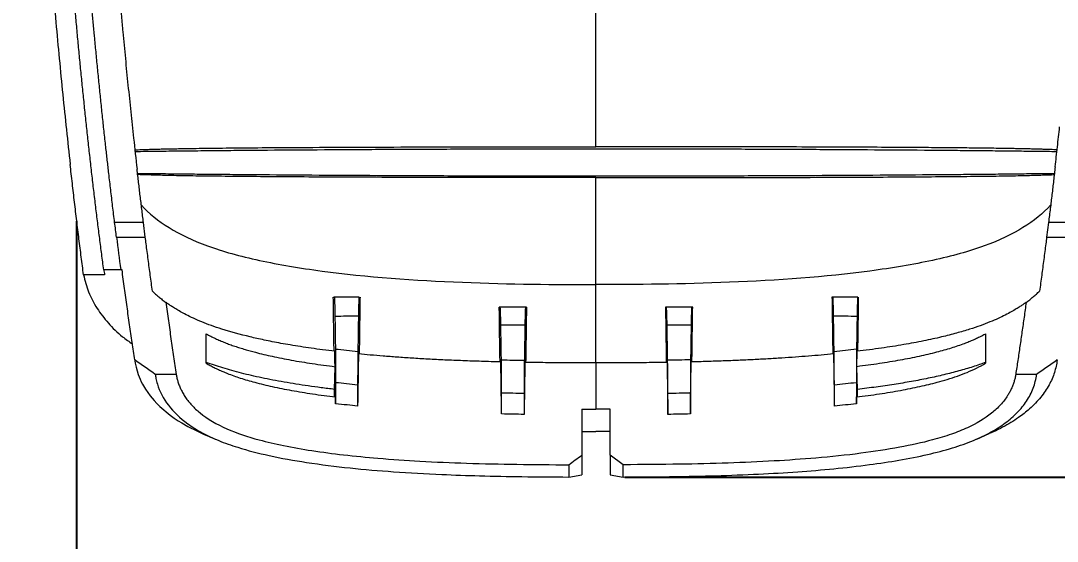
# Model space of a CAD drawing. Header units: inches. Extents: x 1631 to 3663, y 1126 to 1454.
# Drawn here: x 1882.42 to 1922.32, y 1239.83 to 1259.85 of the extents above; entities that cross this region are included whole.
import ezdxf

# ---------------------------------------------------------------- set-up
doc = ezdxf.new("R2010")
doc.units = ezdxf.units.IN
doc.header["$LTSCALE"] = 15
doc.styles.get("Standard").update_dxf_attribs({"font": 'txt', "bigfont": 'gbcbig.shx'})
doc.dimstyles.new('3', dxfattribs={"dimtxt": 3, "dimasz": 1, "dimexe": 0.18, "dimexo": 0.0625, "dimgap": 0.09, "dimtad": 0, "dimdsep": 46, "dimtxsty": 'Standard', "dimcen": 1, "dimclrd": 3, "dimclre": 3, "dimadec": 0, "dimazin": 2, "dimtfac": 1, "dimtofl": 0, "dimtmove": 0, "dimatfit": 3, "dimfxl": 1, "dimtolj": 1, "dimtzin": 0, "dimarcsym": 0})

# ---------------------------------------------------------------- blocks, each defined once
blk = doc.blocks.new('*D283')
at = {"color": 3, "lineweight": -2}
for p, q in [((1924.803, 1254.262), (1924.803, 1236.376)), ((1884.569, 1252.136), (1884.569, 1236.376)), ((1885.569, 1236.556), (1898.846, 1236.556)), ((1923.803, 1236.556), (1910.526, 1236.556))]:
    blk.add_line(p, q, dxfattribs=at)
at = {"color": 3}
for points in [[(1885.569, 1236.722), (1885.569, 1236.389), (1884.569, 1236.556)], [(1923.803, 1236.722), (1923.803, 1236.389), (1924.803, 1236.556)]]:
    blk.add_solid(points, dxfattribs=at)
at = {"layer": 'Defpoints', "color": 0}
for p in [(1924.803, 1254.324), (1884.569, 1252.198), (1924.803, 1236.556)]:
    blk.add_point(p, dxfattribs=at)
at = {"color": 0, "insert": (1904.686, 1236.556), "char_height": 3, "attachment_point": 5}
blk.add_mtext('\\A1;40.23', dxfattribs=at)
blk = doc.blocks.new('*D284')
at = {"color": 3, "lineweight": -2}
for p, q in [((1904.625, 1385.134), (1940.936, 1385.134)), ((1940.756, 1384.134), (1940.756, 1320.806)), ((1940.756, 1243.298), (1940.756, 1306.626)), ((1905.675, 1242.298), (1940.936, 1242.298))]:
    blk.add_line(p, q, dxfattribs=at)
at = {"color": 3}
for points in [[(1940.59, 1384.134), (1940.923, 1384.134), (1940.756, 1385.134)], [(1940.59, 1243.298), (1940.923, 1243.298), (1940.756, 1242.298)]]:
    blk.add_solid(points, dxfattribs=at)
at = {"layer": 'Defpoints', "color": 0}
for p in [(1904.563, 1385.134), (1940.756, 1385.134), (1905.613, 1242.298)]:
    blk.add_point(p, dxfattribs=at)
at = {"color": 0, "insert": (1940.756, 1313.716), "char_height": 3, "attachment_point": 5, "rotation": 90}
blk.add_mtext('\\A1;142.84', dxfattribs=at)

msp = doc.modelspace()

# ---------------------------------------------------------------- linework, layer by layer
at = {"color": 7, "linetype": 'Continuous', "lineweight": 15}
for p, q in [((1887.143, 1252.089), (1886.034, 1252.089)), ((1887.214, 1251.522), (1887.143, 1252.089)), ((1921.982, 1252.089), (1921.911, 1251.522)), ((1923.091, 1252.089), (1921.982, 1252.089)), ((1886.105, 1251.522), (1887.214, 1251.522)), ((1921.911, 1251.522), (1923.02, 1251.522)), ((1886.267, 1250.273), (1885.612, 1250.273)), ((1886.318, 1250.273), (1886.267, 1250.273)), ((1885.646, 1250.075), (1884.836, 1250.075)), ((1894.451, 1249.218), (1894.484, 1249.218)), ((1913.68, 1249.218), (1913.647, 1249.218)), ((1900.874, 1248.827), (1900.839, 1248.827)), ((1901.887, 1248.827), (1901.852, 1248.827)), ((1907.273, 1248.827), (1907.238, 1248.827)), ((1908.286, 1248.827), (1908.252, 1248.827)), ((1914.607, 1246.542), (1914.616, 1247.133)), ((1894.496, 1245.669), (1894.518, 1246.542)), ((1914.629, 1245.669), (1914.607, 1246.542)), ((1888.405, 1246.245), (1887.599, 1246.245)), ((1921.526, 1246.245), (1920.72, 1246.245)), ((1894.501, 1245.382), (1894.496, 1245.669)), ((1900.93, 1244.723), (1900.93, 1245.541)), ((1901.796, 1245.523), (1901.795, 1244.706)), ((1907.33, 1244.706), (1907.33, 1245.523)), ((1908.195, 1245.541), (1908.195, 1244.723)), ((1914.585, 1245.116), (1914.589, 1245.377)), ((1914.625, 1245.382), (1914.629, 1245.669)), ((1919.224, 1243.759), (1919.704, 1243.967)), ((1904.013, 1243.137), (1904.013, 1242.379)), ((1905.613, 1242.77), (1905.113, 1243.137)), ((1905.113, 1243.137), (1905.113, 1242.379)), ((1903.513, 1242.77), (1903.513, 1242.298)), ((1905.613, 1242.298), (1905.613, 1242.77)), ((1903.513, 1242.298), (1904.013, 1242.379)), ((1905.113, 1242.379), (1905.613, 1242.298))]:
    msp.add_line(p, q, dxfattribs=at)
at = {"color": 7, "linetype": 'Continuous', "lineweight": 15, "flags": 128}
msp.add_lwpolyline([(1886.806, 1246.8), (1886.806, 1246.8), (1886.806, 1246.8), (1886.806, 1246.8), (1886.806, 1246.8), (1886.806, 1246.8), (1886.807, 1246.8), (1886.807, 1246.8), (1886.807, 1246.8), (1886.807, 1246.799), (1886.807, 1246.792), (1886.81, 1246.768), (1886.825, 1246.673), (1886.856, 1246.525), (1886.895, 1246.381), (1886.941, 1246.239), (1886.975, 1246.15), (1887.014, 1246.057), (1887.059, 1245.962), (1887.109, 1245.864), (1887.22, 1245.675), (1887.4, 1245.421), (1887.553, 1245.238), (1887.663, 1245.12), (1887.708, 1245.075), (1887.724, 1245.059), (1887.724, 1245.059), (1887.724, 1245.059), (1887.724, 1245.059), (1887.724, 1245.058), (1887.725, 1245.058), (1887.731, 1245.052), (1887.776, 1245.008), (1888.175, 1244.673), (1888.322, 1244.568), (1888.476, 1244.465), (1888.617, 1244.377), (1888.848, 1244.245), (1889.221, 1244.057), (1889.43, 1243.965)], dxfattribs=at)
at = {"color": 7, "linetype": 'Continuous', "lineweight": 15}
for points, knots in [([(1883.835, 1349.214), (1883.388, 1341.278), (1883.055, 1333.321), (1882.708, 1321.373), (1882.618, 1317.388), (1882.487, 1309.415), (1882.446, 1305.427), (1882.421, 1299.424), (1882.418, 1297.42), (1882.426, 1293.401), (1882.436, 1291.386), (1882.476, 1287.354), (1882.506, 1285.336), (1882.569, 1282.307), (1882.593, 1281.295), (1882.648, 1279.281), (1882.68, 1278.277), (1882.784, 1275.278), (1882.868, 1273.294), (1883.069, 1269.364), (1883.185, 1267.419), (1883.453, 1263.571), (1883.603, 1261.668), (1883.856, 1258.852), (1883.945, 1257.926), (1884.128, 1256.104), (1884.224, 1255.207), (1884.322, 1254.324)], [0, 0, 0, 0, 0.25, 0.25, 0.375, 0.375, 0.5, 0.5, 0.5625, 0.5625, 0.625, 0.625, 0.6875, 0.6875, 0.71875, 0.71875, 0.75, 0.75, 0.8125, 0.8125, 0.875, 0.875, 0.9375, 0.9375, 0.96875, 0.96875, 1, 1, 1, 1]), ([(1885.085, 1254.592), (1885.062, 1254.802), (1885.015, 1255.222), (1884.946, 1255.857), (1884.879, 1256.493), (1884.813, 1257.131), (1884.749, 1257.772), (1884.686, 1258.415), (1884.624, 1259.061), (1884.565, 1259.71), (1884.506, 1260.36), (1884.449, 1261.013), (1884.394, 1261.668), (1884.34, 1262.324), (1884.287, 1262.981), (1884.236, 1263.639), (1884.14, 1264.91), (1884.008, 1266.813), (1883.851, 1269.372), (1883.713, 1271.964), (1883.576, 1274.96), (1883.45, 1278.401), (1883.344, 1282.274), (1883.27, 1286.265), (1883.215, 1291.023), (1883.197, 1295.778), (1883.203, 1300.458), (1883.226, 1304.835), (1883.274, 1309.672), (1883.354, 1314.959), (1883.464, 1320.232), (1883.598, 1325.326), (1883.755, 1330.243), (1883.93, 1334.993), (1884.132, 1339.731), (1884.356, 1344.447), (1884.528, 1347.579), (1884.613, 1349.14)], [0, 0, 0, 0, 0.007523, 0.015007, 0.022456, 0.029874, 0.037264, 0.044629, 0.051973, 0.059298, 0.066604, 0.07389, 0.081155, 0.088398, 0.095618, 0.102813, 0.109985, 0.13712, 0.164355, 0.19167, 0.219097, 0.258465, 0.299115, 0.339705, 0.38269, 0.447367, 0.488232, 0.529308, 0.584817, 0.640392, 0.695832, 0.750987, 0.80095, 0.850952, 0.900877, 0.950602, 1, 1, 1, 1]), ([(1885.693, 1254.994), (1885.671, 1255.195), (1885.627, 1255.597), (1885.562, 1256.204), (1885.499, 1256.812), (1885.437, 1257.422), (1885.376, 1258.033), (1885.317, 1258.645), (1885.244, 1259.413), (1885.159, 1260.344), (1885.063, 1261.445), (1884.97, 1262.564), (1884.911, 1263.321), (1884.882, 1263.701)], [0, 0, 0, 0, 0.072695, 0.145009, 0.216956, 0.288551, 0.359807, 0.430741, 0.501365, 0.624745, 0.748926, 0.873986, 1, 1, 1, 1]), ([(1885.985, 1263.701), (1886.001, 1263.492), (1886.034, 1263.074), (1886.084, 1262.452), (1886.134, 1261.836), (1886.186, 1261.225), (1886.239, 1260.62), (1886.293, 1260.02), (1886.361, 1259.277), (1886.445, 1258.391), (1886.547, 1257.365), (1886.653, 1256.343), (1886.726, 1255.67), (1886.762, 1255.333)], [0, 0, 0, 0, 0.07231, 0.144311, 0.216015, 0.287435, 0.358585, 0.429479, 0.500129, 0.623798, 0.748285, 0.873662, 1, 1, 1, 1]), ([(1904.563, 1255.003), (1904.563, 1255.848), (1904.563, 1256.716), (1904.563, 1258.511), (1904.563, 1259.437), (1904.563, 1260.393)], [0, 0, 0, 0, 0.5, 0.5, 1, 1, 1, 1]), ([(1922.239, 1254.235), (1922.268, 1254.487), (1922.326, 1254.992), (1922.382, 1255.505), (1922.41, 1255.762)], [0, 0, 0, 0, 0.499016, 1, 1, 1, 1]), ([(1885.809, 1253.968), (1885.79, 1254.139), (1885.751, 1254.479), (1885.712, 1254.823), (1885.693, 1254.994)], [0, 0, 0, 0, 0.501834, 1, 1, 1, 1]), ([(1886.814, 1254.882), (1886.854, 1254.884), (1886.934, 1254.887), (1887.067, 1254.892), (1887.211, 1254.898), (1887.368, 1254.903), (1887.538, 1254.908), (1887.722, 1254.913), (1887.921, 1254.917), (1888.136, 1254.922), (1888.368, 1254.926), (1888.805, 1254.934), (1889.529, 1254.946), (1890.628, 1254.958), (1892.015, 1254.969), (1893.715, 1254.979), (1895.726, 1254.988), (1897.739, 1254.995), (1899.696, 1254.999), (1901.42, 1255.002), (1903.05, 1255.002), (1904.055, 1255.003), (1904.563, 1255.003)], [0, 0, 0, 0, 0.015776, 0.031677, 0.04772, 0.063927, 0.080324, 0.096942, 0.113815, 0.130987, 0.148513, 0.166475, 0.225332, 0.289535, 0.359409, 0.45424, 0.557726, 0.667661, 0.757736, 0.85064, 0.924507, 1, 1, 1, 1]), ([(1886.817, 1254.822), (1886.96, 1254.824), (1887.246, 1254.828), (1887.681, 1254.833), (1888.121, 1254.838), (1888.565, 1254.843), (1889.014, 1254.848), (1889.467, 1254.853), (1889.925, 1254.857), (1890.388, 1254.862), (1891.4, 1254.871), (1892.996, 1254.884), (1895.222, 1254.898), (1897.506, 1254.91), (1900.608, 1254.921), (1904.562, 1254.926), (1908.517, 1254.921), (1911.619, 1254.91), (1913.902, 1254.898), (1916.129, 1254.884), (1917.852, 1254.87), (1919.109, 1254.858), (1919.932, 1254.85), (1920.74, 1254.841), (1921.534, 1254.832), (1922.05, 1254.826), (1922.308, 1254.822)], [0, 0, 0, 0, 0.013967, 0.02791, 0.041833, 0.055741, 0.069639, 0.08353, 0.097419, 0.11131, 0.125207, 0.187745, 0.250242, 0.312687, 0.37519, 0.499999, 0.624807, 0.687297, 0.749756, 0.81224, 0.874794, 0.8998, 0.924799, 0.949815, 0.974874, 1, 1, 1, 1]), ([(1922.311, 1254.882), (1922.271, 1254.883), (1922.192, 1254.887), (1922.061, 1254.892), (1921.923, 1254.897), (1921.776, 1254.902), (1921.62, 1254.906), (1921.456, 1254.911), (1921.283, 1254.915), (1921.102, 1254.919), (1920.912, 1254.923), (1920.714, 1254.927), (1920.352, 1254.934), (1919.774, 1254.942), (1918.971, 1254.952), (1918.121, 1254.961), (1916.675, 1254.972), (1914.388, 1254.985), (1911.937, 1254.994), (1909.994, 1254.998), (1908.701, 1255), (1907.362, 1255.002), (1905.978, 1255.003), (1905.039, 1255.003), (1904.563, 1255.003)], [0, 0, 0, 0, 0.015808, 0.031421, 0.046858, 0.06214, 0.077286, 0.092318, 0.107257, 0.122124, 0.136941, 0.151732, 0.166518, 0.214681, 0.26585, 0.311215, 0.359515, 0.503061, 0.667496, 0.729763, 0.794089, 0.860535, 0.929156, 1, 1, 1, 1]), ([(1885.612, 1250.273), (1885.586, 1250.471), (1885.534, 1250.867), (1885.457, 1251.468), (1885.381, 1252.076), (1885.306, 1252.692), (1885.231, 1253.317), (1885.158, 1253.95), (1885.109, 1254.377), (1885.085, 1254.592)], [0, 0, 0, 0, 0.1408607, 0.2823016, 0.4243696, 0.567116, 0.710596, 0.8548692, 1, 1, 1, 1]), ([(1884.836, 1250.075), (1884.807, 1250.303), (1884.748, 1250.76), (1884.66, 1251.454), (1884.574, 1252.157), (1884.489, 1252.869), (1884.405, 1253.591), (1884.35, 1254.079), (1884.322, 1254.324)], [0, 0, 0, 0, 0.165123, 0.33076, 0.496983, 0.663873, 0.831514, 1, 1, 1, 1]), ([(1887.143, 1252.089), (1887.122, 1252.26), (1887.08, 1252.6), (1887.017, 1253.113), (1886.957, 1253.624), (1886.917, 1253.967), (1886.897, 1254.137)], [0, 0, 0, 0, 0.253401, 0.504515, 0.753372, 1, 1, 1, 1]), ([(1922.239, 1254.235), (1922.219, 1254.056), (1922.177, 1253.697), (1922.114, 1253.162), (1922.049, 1252.624), (1922.005, 1252.268), (1921.982, 1252.089)], [0, 0, 0, 0, 0.246536, 0.49536, 0.746504, 1, 1, 1, 1]), ([(1886.034, 1252.089), (1886.009, 1252.298), (1885.957, 1252.714), (1885.882, 1253.34), (1885.834, 1253.76), (1885.809, 1253.968)], [0, 0, 0, 0, 0.337035, 0.670349, 1, 1, 1, 1]), ([(1886.917, 1253.98), (1887.059, 1253.978), (1887.344, 1253.974), (1887.777, 1253.969), (1888.214, 1253.964), (1888.657, 1253.959), (1889.103, 1253.954), (1889.555, 1253.95), (1890.011, 1253.945), (1890.472, 1253.941), (1891.48, 1253.932), (1893.068, 1253.919), (1895.281, 1253.905), (1897.551, 1253.893), (1900.634, 1253.883), (1904.563, 1253.877), (1908.492, 1253.883), (1911.574, 1253.893), (1913.844, 1253.905), (1916.058, 1253.919), (1917.773, 1253.933), (1919.024, 1253.944), (1919.844, 1253.952), (1920.648, 1253.961), (1921.438, 1253.97), (1921.952, 1253.976), (1922.208, 1253.98)], [0, 0, 0, 0, 0.01395, 0.027881, 0.041796, 0.055699, 0.069596, 0.08349, 0.097386, 0.111288, 0.1252, 0.187748, 0.250239, 0.312685, 0.375191, 0.500005, 0.624818, 0.68731, 0.74977, 0.812245, 0.874807, 0.899835, 0.924843, 0.949857, 0.974901, 1, 1, 1, 1]), ([(1904.563, 1253.813), (1904.309, 1253.813), (1903.802, 1253.813), (1903.046, 1253.813), (1902.301, 1253.814), (1901.189, 1253.815), (1899.728, 1253.816), (1897.438, 1253.821), (1894.826, 1253.829), (1892.415, 1253.843), (1890.728, 1253.858), (1889.631, 1253.87), (1888.849, 1253.88), (1888.317, 1253.891), (1887.96, 1253.899), (1887.644, 1253.907), (1887.368, 1253.915), (1887.124, 1253.922), (1886.987, 1253.928), (1886.919, 1253.931)], [0, 0, 0, 0, 0.0380993, 0.0760798, 0.1135214, 0.1500723, 0.2432161, 0.333456, 0.4961416, 0.6416196, 0.7119982, 0.7763987, 0.8351867, 0.8645632, 0.8929055, 0.9204739, 0.94743, 0.9739035, 1, 1, 1, 1]), ([(1904.563, 1253.813), (1904.816, 1253.813), (1905.323, 1253.813), (1906.078, 1253.813), (1906.823, 1253.814), (1907.934, 1253.815), (1909.394, 1253.816), (1911.685, 1253.821), (1914.298, 1253.829), (1916.71, 1253.843), (1918.398, 1253.858), (1919.495, 1253.87), (1920.277, 1253.88), (1920.809, 1253.891), (1921.166, 1253.899), (1921.481, 1253.907), (1921.758, 1253.915), (1922.001, 1253.922), (1922.138, 1253.928), (1922.206, 1253.931)], [0, 0, 0, 0, 0.038096, 0.076056, 0.113456, 0.149945, 0.243084, 0.333228, 0.496082, 0.64168, 0.712063, 0.776462, 0.835247, 0.864614, 0.892947, 0.920506, 0.947452, 0.973915, 1, 1, 1, 1]), ([(1887.061, 1252.752), (1887.353, 1252.439), (1887.706, 1252.151), (1888.55, 1251.629), (1889.037, 1251.395), (1889.903, 1251.082), (1890.213, 1250.983), (1890.879, 1250.798), (1891.234, 1250.711), (1892.35, 1250.47), (1893.162, 1250.334), (1895.723, 1249.994), (1897.596, 1249.862), (1901.246, 1249.714), (1903.026, 1249.697), (1904.563, 1249.697)], [0, 0, 0, 0, 0.125, 0.125, 0.25, 0.25, 0.3125, 0.3125, 0.375, 0.375, 0.5, 0.5, 0.75, 0.75, 1, 1, 1, 1]), ([(1922.064, 1252.752), (1921.773, 1252.439), (1921.419, 1252.151), (1920.576, 1251.629), (1920.089, 1251.395), (1919.223, 1251.082), (1918.912, 1250.983), (1918.246, 1250.798), (1917.891, 1250.711), (1916.776, 1250.47), (1915.963, 1250.334), (1913.402, 1249.994), (1911.529, 1249.862), (1907.879, 1249.714), (1906.099, 1249.697), (1904.563, 1249.697)], [0, 0, 0, 0, 0.125, 0.125, 0.25, 0.25, 0.3125, 0.3125, 0.375, 0.375, 0.5, 0.5, 0.75, 0.75, 1, 1, 1, 1]), ([(1887.489, 1249.446), (1887.461, 1249.65), (1887.406, 1250.054), (1887.325, 1250.662), (1887.272, 1251.069), (1887.246, 1251.271)], [0, 0, 0, 0, 0.337911, 0.67123, 1, 1, 1, 1]), ([(1921.879, 1251.271), (1921.853, 1251.069), (1921.8, 1250.662), (1921.719, 1250.054), (1921.664, 1249.65), (1921.637, 1249.446)], [0, 0, 0, 0, 0.32881, 0.662129, 1, 1, 1, 1]), ([(1885.612, 1250.273), (1885.617, 1250.24), (1885.627, 1250.174), (1885.64, 1250.108), (1885.646, 1250.075)], [0, 0, 0, 0, 0.501344, 1, 1, 1, 1]), ([(1886.806, 1246.8), (1886.773, 1247.024), (1886.706, 1247.473), (1886.608, 1248.157), (1886.51, 1248.851), (1886.414, 1249.556), (1886.35, 1250.033), (1886.318, 1250.273)], [0, 0, 0, 0, 0.197088, 0.39558, 0.595524, 0.796975, 1, 1, 1, 1]), ([(1884.836, 1250.075), (1884.892, 1249.854), (1885.001, 1249.416), (1885.33, 1248.793), (1885.773, 1248.217), (1886.234, 1247.758), (1886.589, 1247.509), (1886.719, 1247.418)], [0, 0, 0, 0, 0.230694, 0.456632, 0.669589, 0.879453, 1, 1, 1, 1]), ([(1887.489, 1249.446), (1887.528, 1249.409), (1887.608, 1249.333), (1887.734, 1249.225), (1887.865, 1249.118), (1887.957, 1249.05), (1888.004, 1249.016)], [0, 0, 0, 0, 0.245904, 0.494328, 0.74559, 1, 1, 1, 1]), ([(1921.122, 1249.016), (1921.168, 1249.05), (1921.26, 1249.118), (1921.391, 1249.224), (1921.517, 1249.333), (1921.597, 1249.409), (1921.637, 1249.446)], [0, 0, 0, 0, 0.253865, 0.504945, 0.75355, 1, 1, 1, 1]), ([(1888.004, 1249.016), (1888.036, 1248.781), (1888.102, 1248.311), (1888.202, 1247.614), (1888.303, 1246.925), (1888.371, 1246.472), (1888.405, 1246.245)], [0, 0, 0, 0, 0.251033, 0.501373, 0.751028, 1, 1, 1, 1]), ([(1894.509, 1247.133), (1894.353, 1247.152), (1894.048, 1247.189), (1893.606, 1247.25), (1893.191, 1247.311), (1892.803, 1247.374), (1892.441, 1247.438), (1892.106, 1247.501), (1891.797, 1247.564), (1891.513, 1247.626), (1890.95, 1247.756), (1890.199, 1247.96), (1889.367, 1248.262), (1888.772, 1248.538), (1888.42, 1248.74), (1888.223, 1248.864), (1888.12, 1248.934), (1888.055, 1248.979), (1888.017, 1249.006), (1888.008, 1249.013), (1888.004, 1249.016)], [0, 0, 0, 0, 0.048326, 0.094111, 0.137359, 0.17809, 0.216344, 0.252164, 0.285577, 0.316623, 0.345357, 0.472918, 0.576729, 0.680248, 0.774026, 0.826792, 0.879822, 0.918956, 0.958992, 1, 1, 1, 1]), ([(1894.481, 1247.136), (1894.476, 1247.472), (1894.466, 1248.158), (1894.456, 1248.859), (1894.451, 1249.218)], [0, 0, 0, 0, 0.48905, 1, 1, 1, 1]), ([(1894.484, 1249.218), (1894.485, 1249.217), (1894.487, 1249.215), (1894.489, 1249.2), (1894.493, 1249.164), (1894.497, 1249.104), (1894.5, 1249.013), (1894.504, 1248.911), (1894.508, 1248.774), (1894.51, 1248.634), (1894.512, 1248.534), (1894.512, 1248.487)], [0, 0, 0, 0, 0.071706, 0.155903, 0.252777, 0.419275, 0.503081, 0.646411, 0.777232, 0.895114, 1, 1, 1, 1]), ([(1895.445, 1249.218), (1895.444, 1249.217), (1895.442, 1249.215), (1895.44, 1249.198), (1895.437, 1249.172), (1895.435, 1249.135), (1895.432, 1249.087), (1895.429, 1249.01), (1895.425, 1248.891), (1895.421, 1248.715), (1895.419, 1248.57), (1895.417, 1248.498)], [0, 0, 0, 0, 0.084408, 0.168015, 0.251247, 0.334535, 0.418311, 0.502998, 0.670259, 0.834755, 1, 1, 1, 1]), ([(1895.479, 1249.218), (1895.476, 1249.03), (1895.471, 1248.656), (1895.463, 1248.104), (1895.455, 1247.563), (1895.45, 1247.207), (1895.447, 1247.031)], [0, 0, 0, 0, 0.254518, 0.506071, 0.75459, 1, 1, 1, 1]), ([(1913.647, 1249.218), (1913.649, 1249.042), (1913.654, 1248.685), (1913.662, 1248.145), (1913.67, 1247.591), (1913.676, 1247.22), (1913.678, 1247.031)], [0, 0, 0, 0, 0.2375954, 0.4834457, 0.7375737, 1, 1, 1, 1]), ([(1913.708, 1248.498), (1913.707, 1248.535), (1913.706, 1248.608), (1913.704, 1248.709), (1913.702, 1248.802), (1913.7, 1248.886), (1913.698, 1248.962), (1913.695, 1249.052), (1913.691, 1249.139), (1913.685, 1249.206), (1913.682, 1249.214), (1913.68, 1249.218)], [0, 0, 0, 0, 0.082913, 0.165232, 0.247397, 0.329849, 0.413025, 0.497351, 0.665572, 0.83197, 1, 1, 1, 1]), ([(1914.641, 1249.218), (1914.64, 1249.217), (1914.638, 1249.215), (1914.635, 1249.198), (1914.633, 1249.171), (1914.63, 1249.134), (1914.628, 1249.085), (1914.625, 1249.017), (1914.622, 1248.923), (1914.619, 1248.797), (1914.615, 1248.653), (1914.614, 1248.543), (1914.613, 1248.487)], [0, 0, 0, 0, 0.084437, 0.168066, 0.251316, 0.334625, 0.418428, 0.503153, 0.629048, 0.752826, 0.875973, 1, 1, 1, 1]), ([(1921.122, 1249.016), (1921.119, 1249.014), (1921.114, 1249.011), (1921.097, 1248.998), (1921.071, 1248.98), (1921.038, 1248.956), (1920.995, 1248.927), (1920.945, 1248.893), (1920.885, 1248.854), (1920.816, 1248.81), (1920.659, 1248.713), (1920.344, 1248.534), (1919.74, 1248.254), (1919.079, 1248.016), (1918.433, 1247.826), (1917.842, 1247.675), (1917.16, 1247.526), (1916.387, 1247.383), (1915.532, 1247.248), (1914.929, 1247.172), (1914.616, 1247.133)], [0, 0, 0, 0, 0.026541, 0.052627, 0.078301, 0.103605, 0.128586, 0.15329, 0.177767, 0.202067, 0.22624, 0.324658, 0.423788, 0.529652, 0.590062, 0.655981, 0.731513, 0.81386, 0.903287, 1, 1, 1, 1]), ([(1914.644, 1247.136), (1914.648, 1247.374), (1914.655, 1247.84), (1914.665, 1248.534), (1914.671, 1248.993), (1914.674, 1249.218)], [0, 0, 0, 0, 0.3466293, 0.6799469, 1, 1, 1, 1]), ([(1921.122, 1249.016), (1921.095, 1248.825), (1921.042, 1248.446), (1920.962, 1247.883), (1920.882, 1247.33), (1920.801, 1246.784), (1920.747, 1246.424), (1920.72, 1246.245)], [0, 0, 0, 0, 0.203211, 0.404814, 0.604813, 0.803208, 1, 1, 1, 1]), ([(1900.9, 1248.149), (1900.899, 1248.184), (1900.898, 1248.254), (1900.896, 1248.349), (1900.894, 1248.436), (1900.892, 1248.516), (1900.89, 1248.587), (1900.887, 1248.671), (1900.883, 1248.753), (1900.879, 1248.816), (1900.875, 1248.823), (1900.874, 1248.827)], [0, 0, 0, 0, 0.083786, 0.166832, 0.249559, 0.332391, 0.415751, 0.500052, 0.66752, 0.83304, 1, 1, 1, 1]), ([(1901.852, 1248.827), (1901.852, 1248.826), (1901.85, 1248.824), (1901.847, 1248.809), (1901.845, 1248.785), (1901.843, 1248.75), (1901.84, 1248.706), (1901.837, 1248.634), (1901.834, 1248.522), (1901.83, 1248.356), (1901.827, 1248.22), (1901.826, 1248.152)], [0, 0, 0, 0, 0.083859, 0.166973, 0.249762, 0.332647, 0.41605, 0.500387, 0.667781, 0.833191, 1, 1, 1, 1]), ([(1901.887, 1248.827), (1901.884, 1248.646), (1901.879, 1248.285), (1901.871, 1247.752), (1901.863, 1247.225), (1901.858, 1246.878), (1901.855, 1246.705)], [0, 0, 0, 0, 0.2526796, 0.5036114, 0.7527389, 1, 1, 1, 1]), ([(1907.238, 1248.827), (1907.241, 1248.659), (1907.246, 1248.315), (1907.253, 1247.794), (1907.262, 1247.255), (1907.267, 1246.891), (1907.27, 1246.705)], [0, 0, 0, 0, 0.234595, 0.479448, 0.734578, 1, 1, 1, 1]), ([(1907.299, 1248.153), (1907.298, 1248.187), (1907.297, 1248.257), (1907.296, 1248.352), (1907.294, 1248.439), (1907.292, 1248.518), (1907.289, 1248.589), (1907.286, 1248.673), (1907.283, 1248.754), (1907.278, 1248.816), (1907.275, 1248.823), (1907.273, 1248.827)], [0, 0, 0, 0, 0.083758, 0.166784, 0.249497, 0.332318, 0.415669, 0.499963, 0.667451, 0.833004, 1, 1, 1, 1]), ([(1908.252, 1248.827), (1908.251, 1248.826), (1908.249, 1248.824), (1908.247, 1248.809), (1908.244, 1248.784), (1908.242, 1248.749), (1908.239, 1248.705), (1908.236, 1248.633), (1908.233, 1248.52), (1908.229, 1248.354), (1908.227, 1248.218), (1908.225, 1248.149)], [0, 0, 0, 0, 0.083833, 0.166921, 0.249684, 0.332546, 0.41593, 0.500251, 0.667677, 0.83313, 1, 1, 1, 1]), ([(1908.255, 1246.725), (1908.26, 1247.086), (1908.271, 1247.779), (1908.281, 1248.487), (1908.286, 1248.827)], [0, 0, 0, 0, 0.520358, 1, 1, 1, 1]), ([(1894.512, 1248.487), (1894.516, 1248.269), (1894.522, 1247.841), (1894.529, 1247.418), (1894.532, 1247.209)], [0, 0, 0, 0, 0.5076913, 1, 1, 1, 1]), ([(1895.417, 1248.498), (1895.414, 1248.273), (1895.407, 1247.81), (1895.4, 1247.352), (1895.396, 1247.116)], [0, 0, 0, 0, 0.486088, 1, 1, 1, 1]), ([(1900.9, 1248.149), (1901.025, 1248.149), (1901.334, 1248.149), (1901.643, 1248.151), (1901.826, 1248.152)], [0, 0, 0, 0, 0.4068566, 1, 1, 1, 1]), ([(1900.921, 1246.805), (1900.917, 1247.036), (1900.91, 1247.482), (1900.903, 1247.933), (1900.9, 1248.149)], [0, 0, 0, 0, 0.519012, 1, 1, 1, 1]), ([(1901.826, 1248.152), (1901.823, 1247.933), (1901.816, 1247.476), (1901.809, 1247.023), (1901.805, 1246.787)], [0, 0, 0, 0, 0.479614, 1, 1, 1, 1]), ([(1907.32, 1246.787), (1907.317, 1247.023), (1907.31, 1247.476), (1907.302, 1247.933), (1907.299, 1248.153)], [0, 0, 0, 0, 0.520393, 1, 1, 1, 1]), ([(1907.299, 1248.153), (1907.493, 1248.152), (1907.802, 1248.15), (1908.111, 1248.149), (1908.225, 1248.149)], [0, 0, 0, 0, 0.628184, 1, 1, 1, 1]), ([(1908.225, 1248.149), (1908.222, 1247.933), (1908.215, 1247.483), (1908.208, 1247.036), (1908.204, 1246.805)], [0, 0, 0, 0, 0.4809904, 1, 1, 1, 1]), ([(1913.729, 1247.117), (1913.725, 1247.352), (1913.718, 1247.81), (1913.711, 1248.273), (1913.708, 1248.498)], [0, 0, 0, 0, 0.5139218, 1, 1, 1, 1]), ([(1914.613, 1248.487), (1914.61, 1248.278), (1914.603, 1247.85), (1914.597, 1247.427), (1914.593, 1247.21)], [0, 0, 0, 0, 0.48798, 1, 1, 1, 1]), ([(1889.563, 1247.802), (1889.62, 1247.771), (1889.733, 1247.71), (1889.91, 1247.625), (1890.091, 1247.544), (1890.277, 1247.468), (1890.466, 1247.396), (1890.659, 1247.328), (1890.855, 1247.265), (1891.052, 1247.205), (1891.251, 1247.148), (1891.597, 1247.055), (1892.121, 1246.932), (1892.852, 1246.788), (1893.658, 1246.655), (1894.225, 1246.581), (1894.518, 1246.542)], [0, 0, 0, 0, 0.042884, 0.085156, 0.127, 0.168566, 0.209962, 0.251224, 0.292307, 0.333143, 0.373649, 0.413728, 0.54185, 0.682782, 0.835721, 1, 1, 1, 1]), ([(1889.563, 1246.674), (1889.563, 1246.858), (1889.563, 1247.23), (1889.563, 1247.61), (1889.563, 1247.802)], [0, 0, 0, 0, 0.493651, 1, 1, 1, 1]), ([(1919.563, 1247.802), (1919.512, 1247.775), (1919.411, 1247.72), (1919.252, 1247.643), (1919.088, 1247.567), (1918.917, 1247.495), (1918.639, 1247.386), (1918.228, 1247.247), (1917.649, 1247.084), (1916.992, 1246.929), (1916.257, 1246.785), (1915.456, 1246.653), (1914.896, 1246.58), (1914.607, 1246.542)], [0, 0, 0, 0, 0.037906, 0.07604, 0.114454, 0.153202, 0.192335, 0.298798, 0.413733, 0.545287, 0.686558, 0.838005, 1, 1, 1, 1]), ([(1919.563, 1247.802), (1919.563, 1247.612), (1919.563, 1247.233), (1919.563, 1246.86), (1919.563, 1246.674)], [0, 0, 0, 0, 0.499211, 1, 1, 1, 1]), ([(1894.532, 1247.209), (1894.532, 1247.174), (1894.533, 1247.104), (1894.535, 1246.99), (1894.536, 1246.872), (1894.537, 1246.748), (1894.538, 1246.594), (1894.539, 1246.404), (1894.54, 1246.176), (1894.54, 1246.019), (1894.54, 1245.939)], [0, 0, 0, 0, 0.099352, 0.199141, 0.299146, 0.399146, 0.498916, 0.66031, 0.827741, 1, 1, 1, 1]), ([(1895.396, 1247.116), (1895.396, 1247.081), (1895.395, 1247.011), (1895.393, 1246.898), (1895.392, 1246.78), (1895.391, 1246.657), (1895.39, 1246.501), (1895.389, 1246.309), (1895.388, 1246.081), (1895.388, 1245.927), (1895.387, 1245.849)], [0, 0, 0, 0, 0.100076, 0.199511, 0.298808, 0.398474, 0.499009, 0.666271, 0.832488, 1, 1, 1, 1]), ([(1895.419, 1247.034), (1895.415, 1246.807), (1895.408, 1246.355), (1895.398, 1245.686), (1895.391, 1245.246), (1895.387, 1245.027)], [0, 0, 0, 0, 0.337236, 0.670647, 1, 1, 1, 1]), ([(1900.899, 1246.725), (1900.649, 1246.731), (1900.16, 1246.744), (1899.441, 1246.769), (1898.755, 1246.797), (1898.104, 1246.83), (1897.49, 1246.867), (1896.916, 1246.905), (1896.381, 1246.947), (1895.886, 1246.989), (1895.57, 1247.019), (1895.419, 1247.034)], [0, 0, 0, 0, 0.135955, 0.26673, 0.391702, 0.510397, 0.622441, 0.727547, 0.825544, 0.916359, 1, 1, 1, 1]), ([(1913.707, 1247.034), (1913.549, 1247.019), (1913.229, 1246.988), (1912.74, 1246.946), (1912.234, 1246.908), (1911.711, 1246.872), (1911.171, 1246.839), (1910.614, 1246.81), (1910.041, 1246.783), (1909.451, 1246.76), (1908.844, 1246.74), (1908.434, 1246.73), (1908.227, 1246.724)], [0, 0, 0, 0, 0.086972, 0.176797, 0.269495, 0.365082, 0.463571, 0.564976, 0.669311, 0.776587, 0.886813, 1, 1, 1, 1]), ([(1913.707, 1247.034), (1913.71, 1246.82), (1913.717, 1246.382), (1913.727, 1245.713), (1913.734, 1245.26), (1913.738, 1245.027)], [0, 0, 0, 0, 0.317103, 0.650432, 1, 1, 1, 1]), ([(1913.738, 1245.849), (1913.738, 1245.896), (1913.738, 1245.989), (1913.737, 1246.127), (1913.737, 1246.263), (1913.736, 1246.397), (1913.735, 1246.558), (1913.734, 1246.741), (1913.732, 1246.939), (1913.73, 1247.057), (1913.729, 1247.117)], [0, 0, 0, 0, 0.1006748, 0.2006137, 0.3003192, 0.4002968, 0.5010484, 0.6679215, 0.8334564, 1, 1, 1, 1]), ([(1914.593, 1247.21), (1914.593, 1247.174), (1914.592, 1247.104), (1914.591, 1246.99), (1914.589, 1246.872), (1914.588, 1246.749), (1914.587, 1246.592), (1914.586, 1246.4), (1914.585, 1246.172), (1914.585, 1246.017), (1914.585, 1245.939)], [0, 0, 0, 0, 0.10004, 0.199438, 0.298698, 0.398329, 0.498833, 0.666041, 0.832318, 1, 1, 1, 1]), ([(1894.496, 1245.669), (1894.325, 1245.69), (1893.988, 1245.73), (1893.494, 1245.798), (1893.019, 1245.869), (1892.561, 1245.945), (1892.122, 1246.025), (1891.702, 1246.11), (1891.299, 1246.198), (1890.916, 1246.292), (1890.55, 1246.389), (1890.203, 1246.491), (1889.874, 1246.596), (1889.665, 1246.672), (1889.563, 1246.709)], [0, 0, 0, 0, 0.099046, 0.195019, 0.287969, 0.377954, 0.465034, 0.549278, 0.630761, 0.709566, 0.785786, 0.859521, 0.930885, 1, 1, 1, 1]), ([(1889.563, 1246.674), (1889.612, 1246.645), (1889.711, 1246.589), (1889.867, 1246.508), (1890.029, 1246.43), (1890.198, 1246.355), (1890.472, 1246.242), (1890.878, 1246.098), (1891.456, 1245.93), (1892.116, 1245.771), (1892.859, 1245.623), (1893.672, 1245.489), (1894.242, 1245.415), (1894.536, 1245.377)], [0, 0, 0, 0, 0.037891, 0.075949, 0.114233, 0.152799, 0.191704, 0.297372, 0.411312, 0.542646, 0.684212, 0.836525, 1, 1, 1, 1]), ([(1900.93, 1244.723), (1900.925, 1245.051), (1900.914, 1245.715), (1900.904, 1246.385), (1900.899, 1246.725)], [0, 0, 0, 0, 0.4939, 1, 1, 1, 1]), ([(1900.93, 1245.541), (1900.93, 1245.587), (1900.93, 1245.68), (1900.929, 1245.818), (1900.929, 1245.953), (1900.928, 1246.087), (1900.927, 1246.248), (1900.926, 1246.43), (1900.924, 1246.628), (1900.922, 1246.746), (1900.921, 1246.805)], [0, 0, 0, 0, 0.1003, 0.199975, 0.299514, 0.399409, 0.500146, 0.667296, 0.833154, 1, 1, 1, 1]), ([(1901.827, 1246.706), (1901.822, 1246.37), (1901.811, 1245.7), (1901.8, 1245.037), (1901.795, 1244.706)], [0, 0, 0, 0, 0.50154, 1, 1, 1, 1]), ([(1901.805, 1246.787), (1901.804, 1246.752), (1901.803, 1246.682), (1901.802, 1246.569), (1901.8, 1246.452), (1901.799, 1246.329), (1901.798, 1246.173), (1901.797, 1245.982), (1901.796, 1245.755), (1901.796, 1245.601), (1901.796, 1245.523)], [0, 0, 0, 0, 0.100277, 0.199929, 0.299445, 0.399319, 0.500038, 0.667206, 0.833099, 1, 1, 1, 1]), ([(1904.563, 1246.686), (1904.366, 1246.686), (1903.917, 1246.686), (1903.202, 1246.69), (1902.487, 1246.696), (1902.024, 1246.703), (1901.827, 1246.706)], [0, 0, 0, 0, 0.216116, 0.49203, 0.783696, 1, 1, 1, 1]), ([(1907.298, 1246.706), (1907.035, 1246.702), (1906.468, 1246.694), (1905.556, 1246.687), (1904.908, 1246.686), (1904.563, 1246.686)], [0, 0, 0, 0, 0.28848, 0.621808, 1, 1, 1, 1]), ([(1904.563, 1246.686), (1904.563, 1246.361), (1904.563, 1245.771), (1904.563, 1245.176), (1904.563, 1244.909)], [0.70871395, 0.70871395, 0.70871395, 0.70871395, 0.75987686, 0.80116291, 0.80116291, 0.80116291, 0.80116291]), ([(1907.298, 1246.706), (1907.303, 1246.387), (1907.314, 1245.717), (1907.325, 1245.054), (1907.33, 1244.706)], [0, 0, 0, 0, 0.475581, 1, 1, 1, 1]), ([(1907.33, 1245.523), (1907.329, 1245.57), (1907.329, 1245.662), (1907.329, 1245.8), (1907.329, 1245.936), (1907.328, 1246.07), (1907.327, 1246.23), (1907.325, 1246.412), (1907.323, 1246.61), (1907.321, 1246.728), (1907.32, 1246.787)], [0, 0, 0, 0, 0.1002832, 0.1999395, 0.2994599, 0.3993377, 0.5000605, 0.6672272, 0.8331121, 1, 1, 1, 1]), ([(1908.204, 1246.805), (1908.204, 1246.77), (1908.203, 1246.7), (1908.201, 1246.587), (1908.2, 1246.47), (1908.199, 1246.347), (1908.198, 1246.191), (1908.197, 1246), (1908.196, 1245.772), (1908.195, 1245.618), (1908.195, 1245.541)], [0, 0, 0, 0, 0.100262, 0.199906, 0.29942, 0.399298, 0.500024, 0.667196, 0.833095, 1, 1, 1, 1]), ([(1908.195, 1244.723), (1908.2, 1245.072), (1908.211, 1245.736), (1908.222, 1246.406), (1908.227, 1246.725)], [0, 0, 0, 0, 0.525105, 1, 1, 1, 1]), ([(1914.589, 1245.377), (1914.738, 1245.396), (1915.033, 1245.433), (1915.466, 1245.495), (1915.883, 1245.56), (1916.282, 1245.629), (1916.664, 1245.702), (1917.027, 1245.778), (1917.369, 1245.857), (1917.722, 1245.947), (1918.091, 1246.052), (1918.479, 1246.178), (1918.858, 1246.322), (1919.225, 1246.486), (1919.449, 1246.61), (1919.563, 1246.674)], [0, 0, 0, 0, 0.0827597, 0.1631786, 0.2411121, 0.3164286, 0.3890099, 0.4587115, 0.525341, 0.5887148, 0.6676051, 0.7483866, 0.8304064, 0.9139019, 1, 1, 1, 1]), ([(1919.563, 1246.709), (1919.482, 1246.68), (1919.319, 1246.62), (1919.065, 1246.536), (1918.801, 1246.455), (1918.528, 1246.376), (1918.245, 1246.301), (1917.954, 1246.229), (1917.654, 1246.16), (1917.345, 1246.093), (1917.029, 1246.03), (1916.705, 1245.97), (1916.373, 1245.913), (1916.036, 1245.859), (1915.692, 1245.807), (1915.342, 1245.758), (1914.987, 1245.712), (1914.749, 1245.684), (1914.629, 1245.669)], [0, 0, 0, 0, 0.054469, 0.110038, 0.166721, 0.224529, 0.283465, 0.343526, 0.404707, 0.466996, 0.530379, 0.594821, 0.660261, 0.726633, 0.793865, 0.861887, 0.930624, 1, 1, 1, 1]), ([(1922.319, 1246.8), (1922.29, 1246.639), (1922.231, 1246.314), (1922.053, 1245.915), (1921.862, 1245.601), (1921.688, 1245.367), (1921.486, 1245.138), (1921.208, 1244.872), (1920.803, 1244.552), (1920.326, 1244.263), (1919.934, 1244.067), (1919.754, 1243.99), (1919.699, 1243.967)], [0, 0, 0, 0, 0.147579, 0.297064, 0.372768, 0.449265, 0.526762, 0.605512, 0.729658, 0.883716, 0.964808, 1, 1, 1, 1]), ([(1887.599, 1246.245), (1887.601, 1246.234), (1887.605, 1246.211), (1887.611, 1246.16), (1887.632, 1246.048), (1887.725, 1245.666), (1888.041, 1245.051), (1888.691, 1244.427), (1889.391, 1243.991), (1890.041, 1243.688), (1890.895, 1243.386), (1892.027, 1243.098), (1893.48, 1242.838), (1895.085, 1242.638), (1896.824, 1242.489), (1898.489, 1242.397), (1900.137, 1242.341), (1901.768, 1242.308), (1902.912, 1242.302), (1903.513, 1242.298)], [0, 0, 0, 0, 0.003147, 0.006293, 0.014004, 0.034475, 0.112859, 0.189032, 0.232516, 0.275296, 0.320432, 0.389927, 0.469083, 0.558766, 0.647144, 0.744476, 0.820711, 0.905871, 1, 1, 1, 1]), ([(1888.405, 1246.245), (1888.414, 1246.197), (1888.431, 1246.1), (1888.471, 1245.954), (1888.522, 1245.806), (1888.588, 1245.657), (1888.667, 1245.507), (1888.762, 1245.357), (1888.873, 1245.207), (1889.002, 1245.058), (1889.151, 1244.91), (1889.536, 1244.577), (1890.302, 1244.127), (1891.454, 1243.747), (1892.569, 1243.491), (1893.658, 1243.301), (1894.874, 1243.141), (1896.262, 1243.006), (1897.843, 1242.899), (1899.627, 1242.823), (1901.538, 1242.781), (1902.848, 1242.774), (1903.513, 1242.77)], [0, 0, 0, 0, 0.014283, 0.028865, 0.043736, 0.058893, 0.074332, 0.090055, 0.106081, 0.12246, 0.139261, 0.156569, 0.240451, 0.321536, 0.37842, 0.442491, 0.51268, 0.58788, 0.678935, 0.779962, 0.888296, 1, 1, 1, 1]), ([(1920.72, 1246.245), (1920.712, 1246.198), (1920.695, 1246.103), (1920.657, 1245.963), (1920.61, 1245.826), (1920.553, 1245.691), (1920.486, 1245.558), (1920.363, 1245.35), (1920.151, 1245.074), (1919.682, 1244.638), (1919.037, 1244.251), (1918.233, 1243.931), (1917.367, 1243.67), (1916.202, 1243.417), (1914.696, 1243.189), (1913.078, 1243.022), (1911.371, 1242.905), (1909.623, 1242.828), (1907.685, 1242.783), (1906.338, 1242.775), (1905.613, 1242.77)], [0, 0, 0, 0, 0.014119, 0.028079, 0.041904, 0.055619, 0.069252, 0.082828, 0.120671, 0.157919, 0.233861, 0.276192, 0.322351, 0.398282, 0.485174, 0.583814, 0.674268, 0.773866, 0.878145, 1, 1, 1, 1]), ([(1905.613, 1242.298), (1905.936, 1242.3), (1906.566, 1242.303), (1907.485, 1242.313), (1908.351, 1242.328), (1909.459, 1242.355), (1910.781, 1242.404), (1912.76, 1242.519), (1914.954, 1242.725), (1916.944, 1243.056), (1918.261, 1243.399), (1919.079, 1243.683), (1919.765, 1244.006), (1920.335, 1244.369), (1920.799, 1244.773), (1921.099, 1245.144), (1921.285, 1245.461), (1921.398, 1245.715), (1921.482, 1245.977), (1921.512, 1246.155), (1921.526, 1246.245)], [0, 0, 0, 0, 0.050718, 0.098694, 0.143932, 0.186439, 0.272441, 0.351417, 0.49799, 0.620158, 0.674938, 0.724594, 0.769952, 0.814225, 0.858303, 0.902757, 0.926561, 0.950619, 0.975058, 1, 1, 1, 1]), ([(1894.54, 1245.939), (1894.54, 1245.9), (1894.54, 1245.821), (1894.541, 1245.664), (1894.54, 1245.488), (1894.541, 1245.292), (1894.541, 1245.174), (1894.541, 1245.115)], [0, 0, 0, 0, 0.142928, 0.285856, 0.571524, 0.785727, 1, 1, 1, 1]), ([(1895.387, 1245.849), (1895.387, 1245.81), (1895.387, 1245.732), (1895.387, 1245.575), (1895.387, 1245.399), (1895.387, 1245.203), (1895.387, 1245.086), (1895.387, 1245.027)], [0, 0, 0, 0, 0.142919, 0.285838, 0.571457, 0.785646, 1, 1, 1, 1]), ([(1913.738, 1245.027), (1913.738, 1245.066), (1913.738, 1245.145), (1913.738, 1245.301), (1913.738, 1245.477), (1913.738, 1245.673), (1913.738, 1245.791), (1913.738, 1245.849)], [0, 0, 0, 0, 0.1428734, 0.2857467, 0.5713323, 0.7855248, 1, 1, 1, 1]), ([(1914.585, 1245.939), (1914.585, 1245.9), (1914.585, 1245.821), (1914.585, 1245.665), (1914.585, 1245.488), (1914.585, 1245.292), (1914.585, 1245.174), (1914.585, 1245.116)], [0, 0, 0, 0, 0.142911, 0.285822, 0.571483, 0.785701, 1, 1, 1, 1]), ([(1895.387, 1245.027), (1895.252, 1245.041), (1894.969, 1245.069), (1894.687, 1245.099), (1894.541, 1245.115)], [0, 0, 0, 0, 0.478832, 1, 1, 1, 1]), ([(1904.013, 1244.91), (1904.013, 1244.617), (1904.013, 1244.024), (1904.013, 1243.435), (1904.013, 1243.137)], [0, 0, 0, 0, 0.493857, 1, 1, 1, 1]), ([(1889.426, 1243.965), (1889.506, 1243.93), (1889.666, 1243.861), (1889.827, 1243.791), (1889.907, 1243.756)], [0, 0, 0, 0, 0.499999, 1, 1, 1, 1])]:
    msp.add_open_spline(points, degree=3, knots=knots, dxfattribs=at)
for points in [[(1886.762, 1255.333), (1886.807, 1254.931), (1886.852, 1254.533), (1886.897, 1254.137)], [(1904.563, 1249.697), (1904.563, 1251.042), (1904.563, 1252.4), (1904.563, 1253.813)], [(1886.105, 1251.522), (1886.081, 1251.711), (1886.058, 1251.9), (1886.034, 1252.089)], [(1886.105, 1251.522), (1886.159, 1251.104), (1886.213, 1250.687), (1886.267, 1250.273)], [(1887.247, 1251.271), (1887.236, 1251.355), (1887.225, 1251.438), (1887.214, 1251.522)], [(1921.911, 1251.522), (1921.9, 1251.438), (1921.89, 1251.355), (1921.879, 1251.271)], [(1904.563, 1246.686), (1904.563, 1247.69), (1904.563, 1248.689), (1904.563, 1249.697)], [(1895.445, 1249.218), (1895.124, 1249.218), (1894.803, 1249.218), (1894.484, 1249.218)], [(1914.641, 1249.218), (1914.322, 1249.218), (1914.002, 1249.218), (1913.68, 1249.218)], [(1900.871, 1246.725), (1900.859, 1247.424), (1900.849, 1248.124), (1900.839, 1248.827)], [(1901.852, 1248.827), (1901.526, 1248.827), (1901.2, 1248.827), (1900.874, 1248.827)], [(1908.252, 1248.827), (1907.925, 1248.827), (1907.599, 1248.827), (1907.273, 1248.827)], [(1894.512, 1248.487), (1894.81, 1248.491), (1895.112, 1248.495), (1895.417, 1248.498)], [(1913.708, 1248.498), (1914.013, 1248.495), (1914.315, 1248.491), (1914.613, 1248.487)], [(1894.518, 1246.542), (1894.515, 1246.739), (1894.512, 1246.936), (1894.509, 1247.133)], [(1895.396, 1247.116), (1895.106, 1247.145), (1894.818, 1247.177), (1894.532, 1247.209)], [(1914.593, 1247.21), (1914.308, 1247.176), (1914.019, 1247.145), (1913.729, 1247.116)], [(1887.599, 1246.245), (1887.335, 1246.43), (1887.07, 1246.615), (1886.806, 1246.8)], [(1900.921, 1246.805), (1901.215, 1246.798), (1901.51, 1246.792), (1901.805, 1246.787)], [(1908.204, 1246.805), (1907.91, 1246.798), (1907.616, 1246.792), (1907.32, 1246.787)], [(1922.319, 1246.8), (1922.055, 1246.615), (1921.791, 1246.43), (1921.526, 1246.245)], [(1894.54, 1245.939), (1894.821, 1245.907), (1895.104, 1245.878), (1895.387, 1245.849)], [(1913.738, 1245.849), (1914.022, 1245.877), (1914.304, 1245.907), (1914.585, 1245.939)], [(1894.541, 1245.115), (1894.539, 1245.203), (1894.538, 1245.29), (1894.536, 1245.377)], [(1900.93, 1245.541), (1901.219, 1245.534), (1901.507, 1245.528), (1901.796, 1245.523)], [(1907.33, 1245.523), (1907.618, 1245.528), (1907.907, 1245.534), (1908.195, 1245.541)], [(1914.585, 1245.116), (1914.304, 1245.084), (1914.021, 1245.054), (1913.738, 1245.027)], [(1901.795, 1244.706), (1901.51, 1244.711), (1901.221, 1244.716), (1900.93, 1244.723)], [(1904.013, 1244.91), (1904.199, 1244.91), (1904.382, 1244.909), (1904.563, 1244.909)], [(1905.113, 1244.91), (1904.926, 1244.91), (1904.743, 1244.909), (1904.563, 1244.909)], [(1905.113, 1243.137), (1905.113, 1243.732), (1905.113, 1244.323), (1905.113, 1244.91)], [(1908.195, 1244.723), (1907.907, 1244.716), (1907.618, 1244.711), (1907.33, 1244.706)], [(1904.013, 1244.051), (1904.199, 1244.05), (1904.383, 1244.05), (1904.563, 1244.05)], [(1905.113, 1244.051), (1904.926, 1244.05), (1904.743, 1244.05), (1904.563, 1244.05)], [(1903.513, 1242.77), (1903.681, 1242.893), (1903.848, 1243.015), (1904.013, 1243.137)]]:
    msp.add_open_spline(points, degree=3, dxfattribs=at)

# ---------------------------------------------------------------- dimensions: what is measured, and where the dimension line sits
dim = msp.add_linear_dim(base=(1940.756, 1385.134), p1=(1905.613, 1242.298), p2=(1904.563, 1385.134), angle=90, dimstyle='3')
dim.commit()
dim.dimension.update_dxf_attribs({"geometry": '*D284', "text_midpoint": (1940.756, 1313.716)})
dim = msp.add_linear_dim(base=(1924.803, 1236.556), p1=(1884.569, 1252.198), p2=(1924.803, 1254.324), dimstyle='3')
dim.commit()
dim.dimension.update_dxf_attribs({"geometry": '*D283', "text_midpoint": (1904.686, 1236.556)})

doc.saveas('drawing.dxf')
